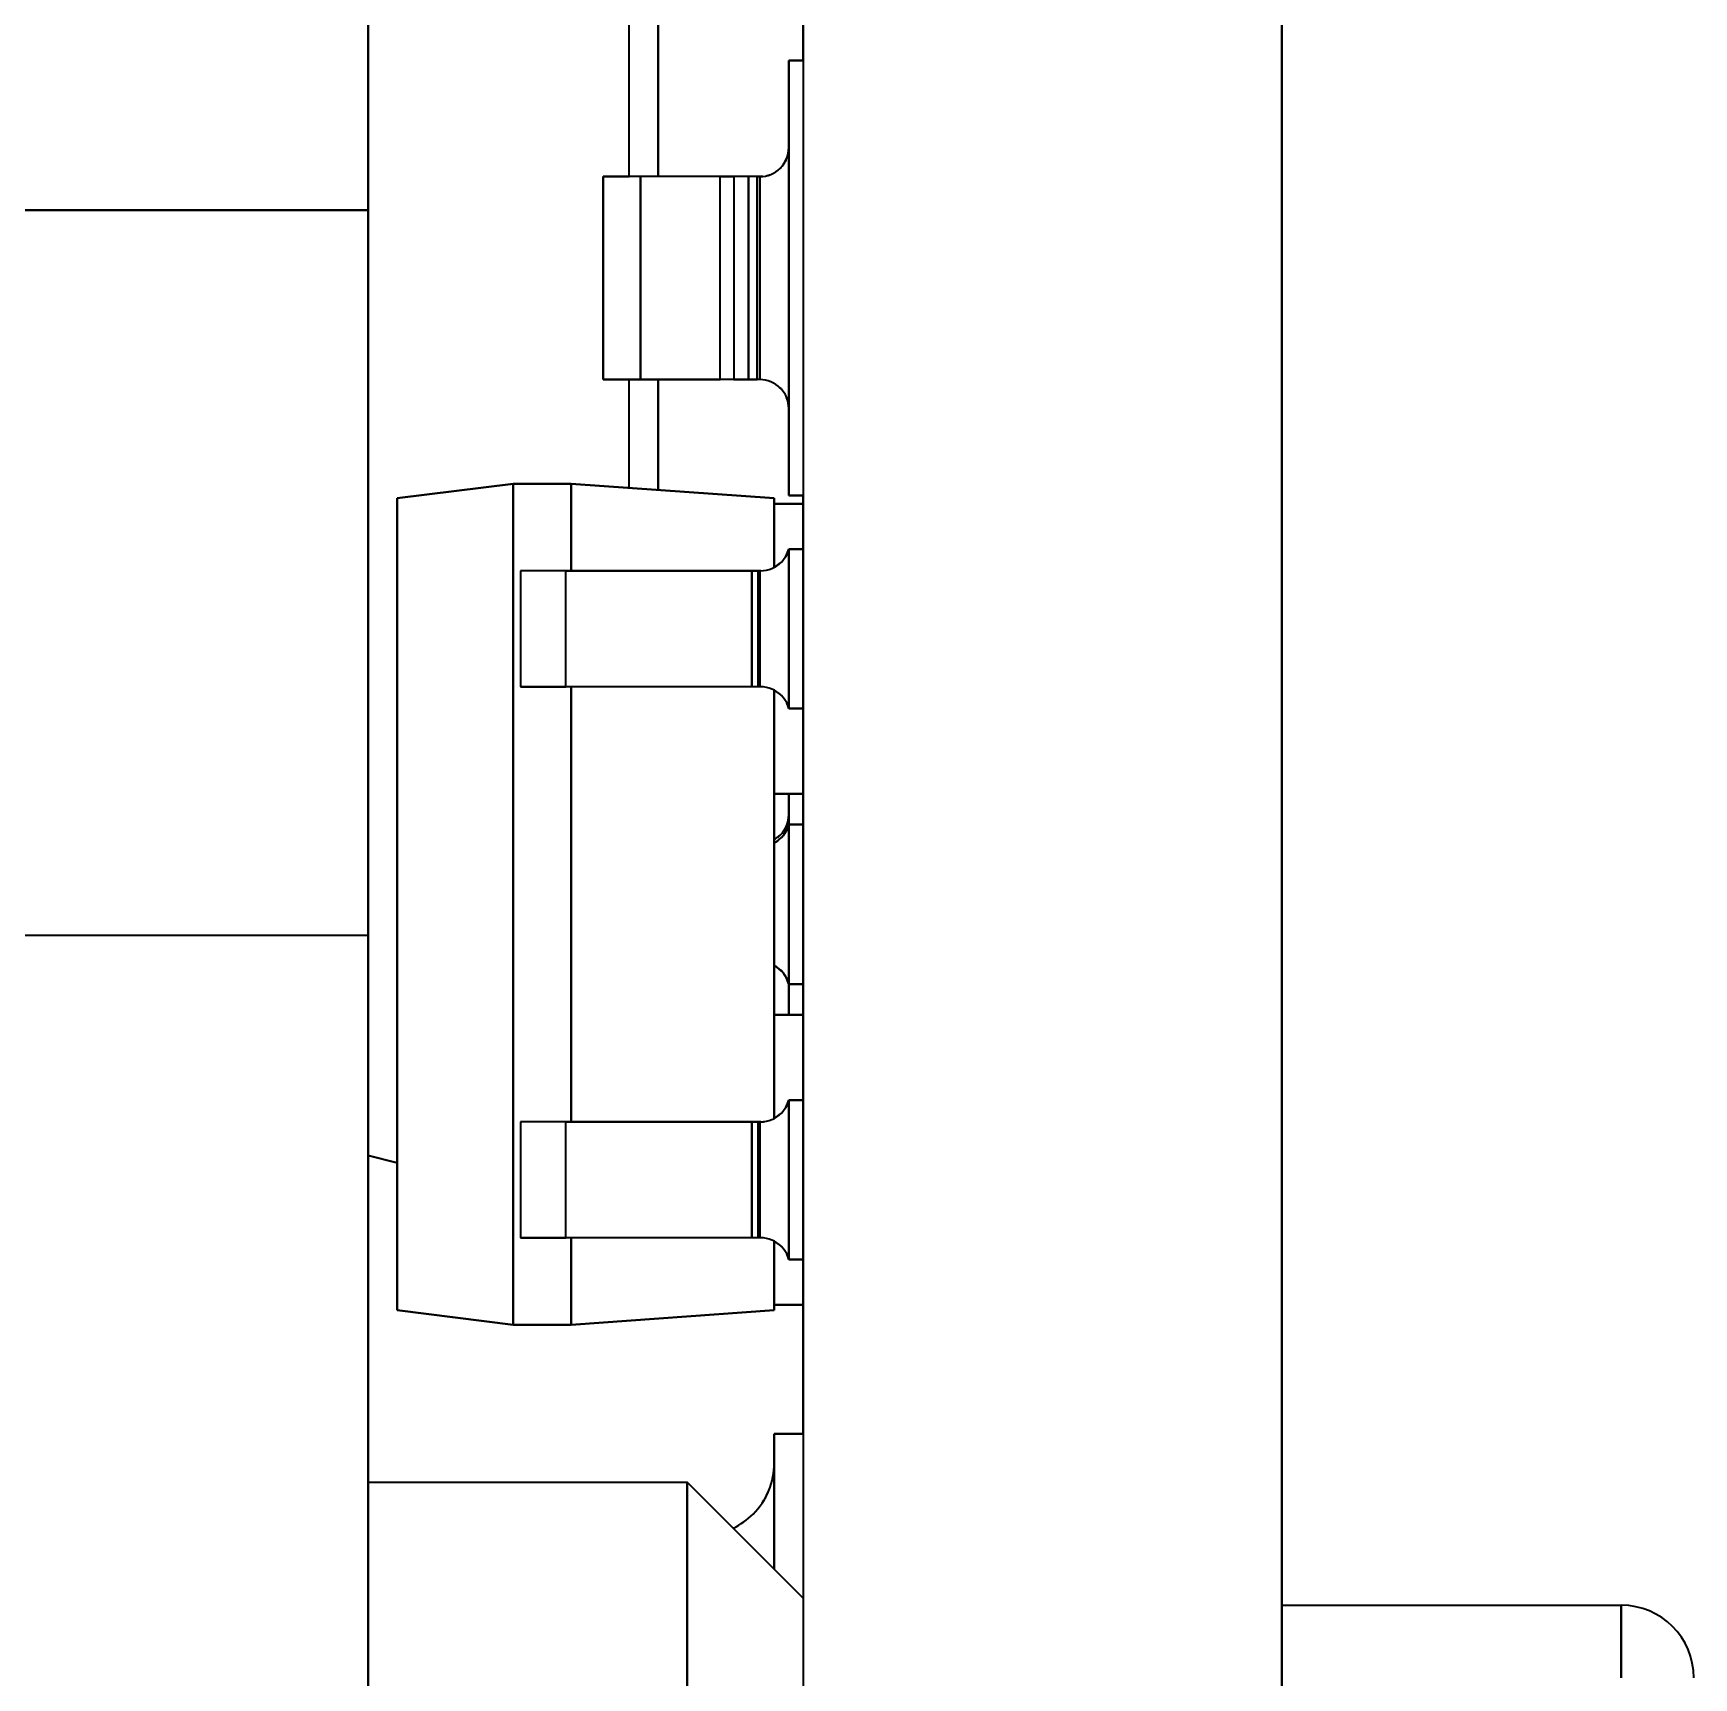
# Model space of a CAD drawing. Extents: x 146 to 1134, y 78 to 926.
# Drawn here: x 257.86 to 263.59, y 330.91 to 336.58 of the extents above; entities that cross this region are included whole.
import ezdxf

# ---------------------------------------------------------------- set-up
doc = ezdxf.new("R2010")
doc.units = 0

msp = doc.modelspace()

# ---------------------------------------------------------------- linework, layer by layer
at = {"color": 7, "lineweight": 35}
for p, q in [((260.5164, 356.1832), (260.5164, 323.4172)), ((260.5164, 356.1832), (260.5164, 323.4172)), ((262.1664, 323.4172), (262.1664, 356.1832)), ((262.1664, 356.1832), (262.1664, 323.4172))]:
    msp.add_line(p, q, dxfattribs=at)
at = {"color": 7, "lineweight": 35, "ltscale": 0.095}
for p, q in [((259.0164, 335.9702), (259.0164, 339.7702)), ((259.0164, 339.7702), (259.0164, 335.9702)), ((259.0164, 333.4702), (259.0164, 329.6702)), ((259.0164, 329.6702), (259.0164, 333.4702))]:
    msp.add_line(p, q, dxfattribs=at)
at = {"color": 7, "lineweight": 35, "ltscale": 0.02}
for p, q in [((260.5164, 336.4862), (260.5164, 337.2862)), ((260.5164, 337.2862), (260.5164, 336.4862))]:
    msp.add_line(p, q, dxfattribs=at)
at = {"color": 7, "lineweight": 35, "ltscale": 0.026775}
for p, q in [((259.9164, 336.0862), (259.9164, 337.1572)), ((259.9164, 336.0862), (259.9164, 337.1572)), ((260.0164, 337.1572), (260.0164, 336.0862)), ((260.0164, 336.0862), (260.0164, 337.1572))]:
    msp.add_line(p, q, dxfattribs=at)
at = {"color": 7, "lineweight": 35, "ltscale": 0.0375}
for p, q in [((260.4664, 334.9862), (260.4664, 336.4862)), ((260.4664, 336.4862), (260.4664, 334.9862)), ((260.5164, 336.4862), (260.5164, 334.9862)), ((260.5164, 336.4862), (260.5164, 334.9862)), ((259.7164, 332.8272), (259.7164, 334.3272)), ((259.7164, 334.3272), (259.7164, 332.8272))]:
    msp.add_line(p, q, dxfattribs=at)
at = {"color": 7, "lineweight": 35, "ltscale": 0.00125}
for p, q in [((260.4664, 336.4862), (260.5164, 336.4862)), ((260.5164, 336.4862), (260.4664, 336.4862)), ((260.5164, 336.4862), (260.4664, 336.4862)), ((260.4664, 334.9862), (260.5164, 334.9862)), ((260.5164, 334.9862), (260.4664, 334.9862)), ((260.5164, 334.8022), (260.4664, 334.8022)), ((260.4664, 334.8022), (260.5164, 334.8022)), ((260.5164, 334.8022), (260.4664, 334.8022)), ((260.4664, 334.8022), (260.5164, 334.8022)), ((260.5164, 334.8022), (260.4664, 334.8022)), ((260.4664, 334.2522), (260.5164, 334.2522)), ((260.5164, 334.2522), (260.4664, 334.2522)), ((260.5164, 333.8522), (260.4664, 333.8522)), ((260.4664, 333.8522), (260.5164, 333.8522)), ((260.5164, 333.8522), (260.4664, 333.8522)), ((260.4664, 333.3022), (260.5164, 333.3022)), ((260.5164, 333.3022), (260.4664, 333.3022)), ((260.5164, 332.9022), (260.4664, 332.9022)), ((260.4664, 332.9022), (260.5164, 332.9022)), ((260.5164, 332.9022), (260.4664, 332.9022)), ((260.4664, 332.9022), (260.5164, 332.9022)), ((260.5164, 332.9022), (260.4664, 332.9022)), ((260.4664, 332.3522), (260.5164, 332.3522)), ((260.5164, 332.3522), (260.4664, 332.3522))]:
    msp.add_line(p, q, dxfattribs=at)
at = {"color": 7, "lineweight": 35, "ltscale": 0.007509}
msp.add_line((260.4664, 336.4862), (260.4664, 336.1858), dxfattribs=at)
at = {"color": 7, "lineweight": 35, "ltscale": 0.0225}
msp.add_line((260.4664, 336.1862), (260.4664, 335.2862), dxfattribs=at)
at = {"color": 7, "lineweight": 35, "ltscale": 0.000836945}
for p, q in [((259.8599, 336.0862), (259.8264, 336.0862)), ((259.8599, 335.3862), (259.8264, 335.3862))]:
    msp.add_line(p, q, dxfattribs=at)
at = {"color": 7, "lineweight": 35, "ltscale": 0.0175}
for p, q in [((259.8264, 335.3862), (259.8264, 336.0862)), ((259.8264, 336.0862), (259.8264, 335.3862)), ((259.8264, 335.3862), (259.8264, 336.0862)), ((259.9553, 336.0862), (259.9553, 335.3862)), ((259.9553, 335.3862), (259.9553, 336.0862)), ((260.2303, 335.3862), (260.2303, 336.0862)), ((260.2303, 335.3862), (260.2303, 336.0862)), ((260.2765, 336.0862), (260.2765, 335.3862)), ((260.2765, 336.0862), (260.2765, 335.3862)), ((260.327, 336.0862), (260.327, 335.3862)), ((260.327, 335.3862), (260.327, 336.0862)), ((260.3577, 335.3862), (260.3577, 336.0862)), ((260.3577, 335.3862), (260.3577, 336.0862)), ((260.3665, 335.3862), (260.3665, 336.0862)), ((260.3665, 336.0862), (260.3665, 335.3862))]:
    msp.add_line(p, q, dxfattribs=at)
at = {"color": 7, "lineweight": 35, "ltscale": 0.00225}
for p, q in [((259.8264, 336.0862), (259.9164, 336.0862)), ((260.1064, 336.0862), (260.0164, 336.0862))]:
    msp.add_line(p, q, dxfattribs=at)
at = {"color": 7, "lineweight": 35, "ltscale": 0.003222}
for p, q in [((259.9553, 336.0862), (259.8264, 336.0862)), ((259.8264, 335.3862), (259.9553, 335.3862))]:
    msp.add_line(p, q, dxfattribs=at)
at = {"color": 7, "lineweight": 35, "ltscale": 0.002385}
for p, q in [((259.9553, 336.0862), (259.8599, 336.0862)), ((259.9553, 335.3862), (259.8599, 335.3862))]:
    msp.add_line(p, q, dxfattribs=at)
at = {"color": 7, "lineweight": 35, "ltscale": 0.0025}
for p, q in [((260.0164, 336.0862), (259.9164, 336.0862)), ((260.5164, 334.9582), (260.4164, 334.9582)), ((260.5164, 334.9582), (260.4164, 334.9582)), ((260.4164, 334.9582), (260.5164, 334.9582)), ((260.4164, 333.9582), (260.5164, 333.9582)), ((260.5164, 333.9582), (260.4164, 333.9582)), ((260.5164, 333.1962), (260.4164, 333.1962)), ((260.5164, 333.1962), (260.4164, 333.1962)), ((260.4164, 333.1962), (260.5164, 333.1962)), ((260.4164, 332.1962), (260.5164, 332.1962)), ((260.5164, 332.1962), (260.4164, 332.1962)), ((260.5164, 331.7513), (260.4164, 331.7513)), ((260.4164, 331.7513), (260.5164, 331.7513)), ((260.5164, 331.7513), (260.4164, 331.7513)), ((260.4164, 331.7513), (260.5164, 331.7513)), ((260.5164, 331.7513), (260.4164, 331.7513))]:
    msp.add_line(p, q, dxfattribs=at)
at = {"color": 7, "lineweight": 35, "ltscale": 0.006873}
for p, q in [((260.2303, 336.0862), (259.9553, 336.0862)), ((260.2303, 336.0862), (259.9553, 336.0862)), ((260.2303, 335.3862), (259.9553, 335.3862)), ((259.9553, 335.3862), (260.2303, 335.3862))]:
    msp.add_line(p, q, dxfattribs=at)
at = {"color": 7, "lineweight": 35, "ltscale": 0.001171}
msp.add_line((260.1533, 336.0862), (260.1064, 336.0862), dxfattribs=at)
at = {"color": 7, "lineweight": 35, "ltscale": 0.005329}
msp.add_line((260.3665, 336.0862), (260.1533, 336.0862), dxfattribs=at)
at = {"color": 7, "lineweight": 35, "ltscale": 0.001156}
for p, q in [((260.2765, 336.0862), (260.2303, 336.0862)), ((260.2303, 336.0862), (260.2765, 336.0862)), ((260.2765, 335.3862), (260.2303, 335.3862)), ((260.2765, 335.3862), (260.2303, 335.3862))]:
    msp.add_line(p, q, dxfattribs=at)
at = {"color": 7, "lineweight": 35, "ltscale": 0.001262}
for p, q in [((260.327, 336.0862), (260.2765, 336.0862)), ((260.327, 336.0862), (260.2765, 336.0862)), ((260.327, 335.3862), (260.2765, 335.3862)), ((260.2765, 335.3862), (260.327, 335.3862))]:
    msp.add_line(p, q, dxfattribs=at)
at = {"color": 7, "lineweight": 35, "ltscale": 0.000769043}
for p, q in [((260.3577, 336.0862), (260.327, 336.0862)), ((260.3577, 336.0862), (260.327, 336.0862)), ((260.327, 335.3862), (260.3577, 335.3862)), ((260.3577, 335.3862), (260.327, 335.3862))]:
    msp.add_line(p, q, dxfattribs=at)
at = {"color": 7, "lineweight": 35, "ltscale": 0.000218201}
for p, q in [((260.3577, 336.0862), (260.3665, 336.0862)), ((260.3665, 336.0862), (260.3577, 336.0862)), ((260.3665, 335.3862), (260.3577, 335.3862)), ((260.3665, 335.3862), (260.3577, 335.3862))]:
    msp.add_line(p, q, dxfattribs=at)
at = {"color": 7, "lineweight": 35, "ltscale": 0.000268988}
msp.add_line((260.3772, 336.0868), (260.3665, 336.0862), dxfattribs=at)
at = {"color": 7, "lineweight": 35, "ltscale": 0.05}
for p, q in [((259.0164, 335.9702), (257.0164, 335.9702)), ((257.0164, 335.9702), (259.0164, 335.9702)), ((257.0164, 333.4702), (259.0164, 333.4702)), ((257.0164, 333.4702), (259.0164, 333.4702))]:
    msp.add_line(p, q, dxfattribs=at)
at = {"color": 7, "lineweight": 35, "ltscale": 0.002383}
msp.add_line((259.0164, 335.8748), (259.0164, 335.9702), dxfattribs=at)
at = {"color": 7, "lineweight": 35, "ltscale": 0.0625}
msp.add_line((259.0164, 335.9702), (259.0164, 333.4702), dxfattribs=at)
at = {"color": 7, "lineweight": 35, "ltscale": 0.006772}
for p, q in [((259.0164, 335.6039), (259.0164, 335.8748)), ((259.0164, 333.5655), (259.0164, 333.8364))]:
    msp.add_line(p, q, dxfattribs=at)
at = {"color": 7, "lineweight": 35, "ltscale": 0.010137}
for p, q in [((259.0164, 335.1985), (259.0164, 335.6039)), ((259.0164, 333.8364), (259.0164, 334.2419))]:
    msp.add_line(p, q, dxfattribs=at)
at = {"color": 7, "lineweight": 35, "ltscale": 0.009332}
msp.add_line((259.9164, 335.0129), (259.9164, 335.3862), dxfattribs=at)
msp.add_line((259.9164, 335.0129), (259.9164, 335.3862), dxfattribs=at)
at = {"color": 7, "lineweight": 35, "ltscale": 0.009511}
for p, q in [((260.0164, 335.3862), (260.0164, 335.0057)), ((260.0164, 335.0057), (260.0164, 335.3862))]:
    msp.add_line(p, q, dxfattribs=at)
at = {"color": 7, "lineweight": 35, "ltscale": 0.0075}
for p, q in [((260.4664, 335.2862), (260.4664, 334.9862)), ((259.7164, 334.7272), (259.7164, 335.0272)), ((259.7164, 335.0272), (259.7164, 334.7272)), ((259.7164, 332.1272), (259.7164, 332.4272)), ((259.7164, 332.4272), (259.7164, 332.1272))]:
    msp.add_line(p, q, dxfattribs=at)
at = {"color": 7, "lineweight": 35, "ltscale": 0.011958}
msp.add_line((259.0164, 334.7202), (259.0164, 335.1985), dxfattribs=at)
at = {"color": 7, "lineweight": 35, "ltscale": 0.010078}
for p, q in [((259.5164, 335.0272), (259.1165, 334.9772)), ((259.1165, 334.9772), (259.5164, 335.0272)), ((259.5164, 335.0272), (259.1165, 334.9772)), ((259.5164, 332.1272), (259.1165, 332.1772)), ((259.1165, 332.1772), (259.5164, 332.1272))]:
    msp.add_line(p, q, dxfattribs=at)
at = {"color": 7, "lineweight": 35, "ltscale": 0.005}
for p, q in [((259.7164, 335.0272), (259.5164, 335.0272)), ((259.5164, 335.0272), (259.7164, 335.0272)), ((259.5164, 335.0272), (259.7164, 335.0272)), ((259.7164, 332.1272), (259.5164, 332.1272)), ((259.5164, 332.1272), (259.7164, 332.1272))]:
    msp.add_line(p, q, dxfattribs=at)
at = {"color": 7, "lineweight": 35, "ltscale": 0.0725}
for p, q in [((259.5164, 332.1272), (259.5164, 335.0272)), ((259.5164, 335.0272), (259.5164, 332.1272))]:
    msp.add_line(p, q, dxfattribs=at)
at = {"color": 7, "lineweight": 35, "ltscale": 0.017545}
for p, q in [((260.4164, 334.9772), (259.7164, 335.0272)), ((259.7164, 335.0272), (260.4164, 334.9772)), ((260.4164, 334.9772), (259.7164, 335.0272)), ((260.4164, 332.1772), (259.7164, 332.1272)), ((259.7164, 332.1272), (260.4164, 332.1772))]:
    msp.add_line(p, q, dxfattribs=at)
at = {"color": 7, "lineweight": 35, "ltscale": 0.07}
for p, q in [((259.1165, 334.9772), (259.1165, 332.1772)), ((259.1165, 332.1772), (259.1165, 334.9772)), ((259.1165, 334.9772), (259.1165, 332.1772))]:
    msp.add_line(p, q, dxfattribs=at)
at = {"color": 7, "lineweight": 35, "ltscale": 0.005959}
for p, q in [((260.4164, 334.7388), (260.4164, 334.9772)), ((260.4164, 334.9772), (260.4164, 334.7388)), ((260.4164, 332.1772), (260.4164, 332.4155))]:
    msp.add_line(p, q, dxfattribs=at)
at = {"color": 7, "lineweight": 35, "ltscale": 0.000700378}
for p, q in [((260.5164, 334.9582), (260.5164, 334.9862)), ((260.5164, 334.9862), (260.5164, 334.9582))]:
    msp.add_line(p, q, dxfattribs=at)
at = {"color": 7, "lineweight": 35, "ltscale": 0.003899}
for p, q in [((260.5164, 334.9582), (260.5164, 334.8022)), ((260.5164, 334.8022), (260.5164, 334.9582))]:
    msp.add_line(p, q, dxfattribs=at)
at = {"color": 7, "lineweight": 35, "ltscale": 0.000699913}
for p, q in [((260.4557, 334.7763), (260.4664, 334.8022)), ((260.4557, 333.8263), (260.4664, 333.8522))]:
    msp.add_line(p, q, dxfattribs=at)
at = {"color": 7, "lineweight": 35, "ltscale": 0.000698211}
msp.add_line((260.4664, 334.8022), (260.4558, 334.7764), dxfattribs=at)
at = {"color": 7, "lineweight": 35, "ltscale": 0.000520951}
msp.add_line((260.4664, 334.8022), (260.4592, 334.7827), dxfattribs=at)
at = {"color": 7, "lineweight": 35, "ltscale": 0.000182985}
for p, q in [((260.4644, 334.7952), (260.4664, 334.8022)), ((260.4644, 332.8951), (260.4664, 332.9022))]:
    msp.add_line(p, q, dxfattribs=at)
at = {"color": 7, "lineweight": 35, "ltscale": 0.01375}
for p, q in [((260.4664, 334.2522), (260.4664, 334.8022)), ((260.4664, 334.2522), (260.4664, 334.8022)), ((260.4664, 334.8022), (260.4664, 334.2522)), ((260.5164, 334.8022), (260.5164, 334.2522)), ((260.5164, 334.2522), (260.5164, 334.8022)), ((260.4664, 333.3022), (260.4664, 333.8522)), ((260.4664, 333.8522), (260.4664, 333.3022)), ((260.5164, 333.8522), (260.5164, 333.3022)), ((260.5164, 333.3022), (260.5164, 333.8522)), ((260.4664, 332.3522), (260.4664, 332.9022)), ((260.4664, 332.3522), (260.4664, 332.9022)), ((260.4664, 332.9022), (260.4664, 332.3522)), ((260.5164, 332.9022), (260.5164, 332.3522)), ((260.5164, 332.3522), (260.5164, 332.9022))]:
    msp.add_line(p, q, dxfattribs=at)
at = {"color": 7, "lineweight": 35, "ltscale": 0.000658791}
for p, q in [((260.4164, 334.7388), (260.4379, 334.7541)), ((260.4164, 332.8388), (260.4379, 332.8541))]:
    msp.add_line(p, q, dxfattribs=at)
at = {"color": 7, "lineweight": 35, "ltscale": 0.000338628}
msp.add_line((260.4592, 334.7827), (260.4644, 334.7952), dxfattribs=at)
at = {"color": 7, "lineweight": 35, "ltscale": 0.011957}
msp.add_line((259.0164, 334.2419), (259.0164, 334.7202), dxfattribs=at)
at = {"color": 7, "lineweight": 35, "ltscale": 0.00375}
for p, q in [((259.6914, 334.7272), (259.5414, 334.7272)), ((259.6914, 332.8272), (259.5414, 332.8272))]:
    msp.add_line(p, q, dxfattribs=at)
at = {"color": 7, "lineweight": 35, "ltscale": 0.01}
for p, q in [((259.5414, 334.7272), (259.5414, 334.3272)), ((259.5414, 334.7272), (259.5414, 334.3272)), ((259.5414, 334.7272), (259.5414, 334.3272)), ((259.6982, 334.3272), (259.6982, 334.7272)), ((259.6982, 334.3272), (259.6982, 334.7272)), ((260.3388, 334.3272), (260.3388, 334.7272)), ((260.3388, 334.7272), (260.3388, 334.3272)), ((260.3612, 334.3272), (260.3612, 334.7272)), ((260.3612, 334.7272), (260.3612, 334.3272)), ((260.3665, 334.7272), (260.3665, 334.3272)), ((260.3665, 334.7272), (260.3665, 334.3272)), ((259.5414, 332.8272), (259.5414, 332.4272)), ((259.5414, 332.8272), (259.5414, 332.4272)), ((259.5414, 332.8272), (259.5414, 332.4272)), ((259.6982, 332.4272), (259.6982, 332.8272)), ((259.6982, 332.4272), (259.6982, 332.8272)), ((260.3388, 332.4272), (260.3388, 332.8272)), ((260.3388, 332.8272), (260.3388, 332.4272)), ((260.3612, 332.4272), (260.3612, 332.8272)), ((260.3612, 332.8272), (260.3612, 332.4272)), ((260.3665, 332.8272), (260.3665, 332.4272)), ((260.3665, 332.8272), (260.3665, 332.4272))]:
    msp.add_line(p, q, dxfattribs=at)
at = {"color": 7, "lineweight": 35, "ltscale": 0.003918}
for p, q in [((259.6982, 334.7272), (259.5414, 334.7272)), ((259.5414, 334.3272), (259.6982, 334.3272)), ((259.6982, 332.8272), (259.5414, 332.8272)), ((259.5414, 332.4272), (259.6982, 332.4272))]:
    msp.add_line(p, q, dxfattribs=at)
at = {"color": 7, "lineweight": 35, "ltscale": 0.001131}
for p, q in [((259.5867, 334.7272), (259.5414, 334.7272)), ((259.5867, 334.3272), (259.5414, 334.3272)), ((259.5867, 332.8272), (259.5414, 332.8272)), ((259.5867, 332.4272), (259.5414, 332.4272))]:
    msp.add_line(p, q, dxfattribs=at)
at = {"color": 7, "lineweight": 35, "ltscale": 0.002787}
for p, q in [((259.6982, 334.7272), (259.5867, 334.7272)), ((259.6982, 334.3272), (259.5867, 334.3272)), ((259.6982, 332.8272), (259.5867, 332.8272)), ((259.6982, 332.4272), (259.5867, 332.4272))]:
    msp.add_line(p, q, dxfattribs=at)
at = {"color": 7, "lineweight": 35, "ltscale": 0.000559998}
for p, q in [((259.7138, 334.7272), (259.6914, 334.7272)), ((259.7138, 332.8272), (259.6914, 332.8272))]:
    msp.add_line(p, q, dxfattribs=at)
at = {"color": 7, "lineweight": 35, "ltscale": 0.016016}
for p, q in [((259.6982, 334.7272), (260.3388, 334.7272)), ((260.3388, 334.7272), (259.6982, 334.7272)), ((259.7138, 334.7272), (260.3545, 334.7272)), ((260.3388, 334.3272), (259.6982, 334.3272)), ((260.3388, 334.3272), (259.6982, 334.3272)), ((259.6982, 332.8272), (260.3388, 332.8272)), ((260.3388, 332.8272), (259.6982, 332.8272)), ((259.7138, 332.8272), (260.3545, 332.8272)), ((260.3388, 332.4272), (259.6982, 332.4272)), ((260.3388, 332.4272), (259.6982, 332.4272))]:
    msp.add_line(p, q, dxfattribs=at)
at = {"color": 7, "lineweight": 35, "ltscale": 0.000559235}
for p, q in [((260.3388, 334.7272), (260.3612, 334.7272)), ((260.3612, 334.7272), (260.3388, 334.7272)), ((260.3612, 334.3272), (260.3388, 334.3272)), ((260.3612, 334.3272), (260.3388, 334.3272)), ((260.3388, 332.8272), (260.3612, 332.8272)), ((260.3612, 332.8272), (260.3388, 332.8272)), ((260.3612, 332.4272), (260.3388, 332.4272)), ((260.3612, 332.4272), (260.3388, 332.4272))]:
    msp.add_line(p, q, dxfattribs=at)
at = {"color": 7, "lineweight": 35, "ltscale": 6.94275e-05}
for p, q in [((260.3545, 334.7272), (260.3572, 334.7272)), ((260.3545, 332.8272), (260.3572, 332.8272))]:
    msp.add_line(p, q, dxfattribs=at)
at = {"color": 7, "lineweight": 35, "ltscale": 0.000300598}
for p, q in [((260.3693, 334.7272), (260.3572, 334.7272)), ((260.3693, 332.8272), (260.3572, 332.8272))]:
    msp.add_line(p, q, dxfattribs=at)
at = {"color": 7, "lineweight": 35, "ltscale": 0.000131989}
for p, q in [((260.3612, 334.7272), (260.3665, 334.7272)), ((260.3665, 334.7272), (260.3612, 334.7272)), ((260.3665, 334.3272), (260.3612, 334.3272)), ((260.3665, 334.3272), (260.3612, 334.3272)), ((260.3612, 332.8272), (260.3665, 332.8272)), ((260.3665, 332.8272), (260.3612, 332.8272)), ((260.3665, 332.4272), (260.3612, 332.4272)), ((260.3665, 332.4272), (260.3612, 332.4272))]:
    msp.add_line(p, q, dxfattribs=at)
at = {"color": 7, "lineweight": 35, "ltscale": 7.93457e-05}
for p, q in [((260.3696, 334.7272), (260.3665, 334.7272)), ((260.3665, 334.7272), (260.3696, 334.7272)), ((260.3696, 334.3272), (260.3665, 334.3272)), ((260.3696, 334.3272), (260.3665, 334.3272)), ((260.3696, 332.8272), (260.3665, 332.8272)), ((260.3665, 332.8272), (260.3696, 332.8272)), ((260.3696, 332.4272), (260.3665, 332.4272)), ((260.3696, 332.4272), (260.3665, 332.4272))]:
    msp.add_line(p, q, dxfattribs=at)
at = {"color": 7, "lineweight": 35, "ltscale": 0.036917}
for p, q in [((260.4164, 332.8388), (260.4164, 334.3155)), ((260.4164, 334.3155), (260.4164, 332.8388))]:
    msp.add_line(p, q, dxfattribs=at)
at = {"color": 7, "lineweight": 35, "ltscale": 0.000647532}
for p, q in [((260.4376, 334.3005), (260.4164, 334.3155)), ((260.4376, 332.4005), (260.4164, 332.4155))]:
    msp.add_line(p, q, dxfattribs=at)
at = {"color": 7, "lineweight": 35, "ltscale": 0.000584297}
for p, q in [((260.458, 334.274), (260.4664, 334.2522)), ((260.458, 332.374), (260.4664, 332.3522))]:
    msp.add_line(p, q, dxfattribs=at)
at = {"color": 7, "lineweight": 35, "ltscale": 0.000519255}
for p, q in [((260.4592, 334.2716), (260.4664, 334.2522)), ((260.4592, 332.3716), (260.4664, 332.3522))]:
    msp.add_line(p, q, dxfattribs=at)
at = {"color": 7, "lineweight": 35, "ltscale": 0.000337924}
for p, q in [((260.4644, 334.2592), (260.4592, 334.2716)), ((260.4592, 332.8827), (260.4644, 332.8951)), ((260.4644, 332.3592), (260.4592, 332.3716))]:
    msp.add_line(p, q, dxfattribs=at)
at = {"color": 7, "lineweight": 35, "ltscale": 0.000182253}
for p, q in [((260.4664, 334.2522), (260.4644, 334.2592)), ((260.4664, 332.3522), (260.4644, 332.3592))]:
    msp.add_line(p, q, dxfattribs=at)
at = {"color": 7, "lineweight": 35, "ltscale": 0.00735}
for p, q in [((260.5164, 334.2522), (260.5164, 333.9582)), ((260.5164, 333.9582), (260.5164, 334.2522)), ((260.5164, 333.1962), (260.5164, 332.9022)), ((260.5164, 332.9022), (260.5164, 333.1962))]:
    msp.add_line(p, q, dxfattribs=at)
at = {"color": 7, "lineweight": 35, "ltscale": 0.001809}
msp.add_line((260.4664, 333.9582), (260.4664, 333.8858), dxfattribs=at)
at = {"color": 7, "lineweight": 35, "ltscale": 0.00265}
for p, q in [((260.4664, 333.8522), (260.4664, 333.9582)), ((260.4664, 333.8522), (260.4664, 333.9582)), ((260.5164, 333.9582), (260.5164, 333.8522)), ((260.5164, 333.8522), (260.5164, 333.9582)), ((260.4664, 333.1962), (260.4664, 333.3022)), ((260.4664, 333.1962), (260.4664, 333.3022)), ((260.4664, 333.3022), (260.4664, 333.1962)), ((260.5164, 333.3022), (260.5164, 333.1962)), ((260.5164, 333.1962), (260.5164, 333.3022))]:
    msp.add_line(p, q, dxfattribs=at)
at = {"color": 7, "lineweight": 35, "ltscale": 0.000850677}
msp.add_line((260.4664, 333.8862), (260.4664, 333.8521), dxfattribs=at)
at = {"color": 7, "lineweight": 35, "ltscale": 0.000652642}
msp.add_line((260.4164, 333.7996), (260.4372, 333.8155), dxfattribs=at)
at = {"color": 7, "lineweight": 35, "ltscale": 0.002384}
msp.add_line((259.0164, 333.4702), (259.0164, 333.5655), dxfattribs=at)
at = {"color": 7, "lineweight": 35, "ltscale": 0.000701201}
msp.add_line((260.4664, 333.3022), (260.4557, 333.3281), dxfattribs=at)
at = {"color": 7, "lineweight": 35, "ltscale": 0.000699208}
msp.add_line((260.4557, 332.8763), (260.4664, 332.9022), dxfattribs=at)
at = {"color": 7, "lineweight": 35, "ltscale": 0.000697506}
msp.add_line((260.4664, 332.9022), (260.4558, 332.8764), dxfattribs=at)
at = {"color": 7, "lineweight": 35, "ltscale": 0.000520236}
msp.add_line((260.4664, 332.9022), (260.4592, 332.8827), dxfattribs=at)
at = {"color": 7, "lineweight": 35, "ltscale": 0.002577}
msp.add_line((259.1165, 332.6862), (259.0164, 332.7112), dxfattribs=at)
at = {"color": 7, "lineweight": 35, "ltscale": 0.002576}
msp.add_line((259.0165, 332.7112), (259.1165, 332.6862), dxfattribs=at)
at = {"color": 7, "lineweight": 35, "ltscale": 0.005958}
msp.add_line((260.4164, 332.4155), (260.4164, 332.1772), dxfattribs=at)
at = {"color": 7, "lineweight": 35, "ltscale": 0.0039}
for p, q in [((260.5164, 332.3522), (260.5164, 332.1962)), ((260.5164, 332.1962), (260.5164, 332.3522))]:
    msp.add_line(p, q, dxfattribs=at)
at = {"color": 7, "lineweight": 35, "ltscale": 0.011122}
msp.add_line((260.5164, 331.7513), (260.5164, 332.1962), dxfattribs=at)
at = {"color": 7, "lineweight": 35, "ltscale": 0.002539}
msp.add_line((260.4164, 331.7513), (260.4164, 331.6497), dxfattribs=at)
at = {"color": 7, "lineweight": 35, "ltscale": 0.002531}
msp.add_line((260.4164, 331.65), (260.4164, 331.7513), dxfattribs=at)
at = {"color": 7, "lineweight": 35, "ltscale": 0.011653}
msp.add_line((260.4164, 331.2852), (260.4164, 331.7513), dxfattribs=at)
msp.add_line((260.4164, 331.2852), (260.4164, 331.7513), dxfattribs=at)
at = {"color": 7, "lineweight": 35, "ltscale": 0.002512}
msp.add_line((260.4164, 331.7513), (260.4164, 331.6508), dxfattribs=at)
at = {"color": 7, "lineweight": 35, "ltscale": 0.014153}
msp.add_line((260.5164, 331.7513), (260.5164, 331.1852), dxfattribs=at)
msp.add_line((260.5164, 331.7513), (260.5164, 331.1852), dxfattribs=at)
at = {"color": 7, "lineweight": 35, "ltscale": 0.009153}
msp.add_line((260.4164, 331.6513), (260.4164, 331.2852), dxfattribs=at)
at = {"color": 7, "lineweight": 35, "ltscale": 0.0275}
msp.add_line((259.0164, 331.5852), (260.1165, 331.5852), dxfattribs=at)
msp.add_line((259.0164, 331.5852), (260.1165, 331.5852), dxfattribs=at)
msp.add_line((259.0164, 331.5852), (260.1165, 331.5852), dxfattribs=at)
msp.add_line((259.0164, 331.5852), (260.1165, 331.5852), dxfattribs=at)
msp.add_line((259.0164, 331.5852), (260.1165, 331.5852), dxfattribs=at)
msp.add_line((259.0164, 331.5852), (260.1165, 331.5852), dxfattribs=at)
msp.add_line((259.0164, 331.5852), (260.1165, 331.5852), dxfattribs=at)
msp.add_line((259.0164, 331.5852), (260.1165, 331.5852), dxfattribs=at)
msp.add_line((259.0164, 331.5852), (260.1165, 331.5852), dxfattribs=at)
msp.add_line((259.0164, 331.5852), (260.1165, 331.5852), dxfattribs=at)
msp.add_line((259.0164, 331.5852), (260.1165, 331.5852), dxfattribs=at)
msp.add_line((259.0164, 331.5852), (260.1165, 331.5852), dxfattribs=at)
msp.add_line((259.0164, 331.5852), (260.1165, 331.5852), dxfattribs=at)
msp.add_line((259.0164, 331.5852), (260.1165, 331.5852), dxfattribs=at)
msp.add_line((259.0164, 331.5852), (260.1165, 331.5852), dxfattribs=at)
msp.add_line((259.0164, 331.5852), (260.1165, 331.5852), dxfattribs=at)
msp.add_line((259.0164, 331.5852), (260.1165, 331.5852), dxfattribs=at)
msp.add_line((259.0164, 331.5852), (260.1165, 331.5852), dxfattribs=at)
msp.add_line((259.0164, 331.5852), (260.1165, 331.5852), dxfattribs=at)
msp.add_line((259.0164, 331.5852), (260.1165, 331.5852), dxfattribs=at)
msp.add_line((259.0164, 331.5852), (260.1165, 331.5852), dxfattribs=at)
msp.add_line((259.0164, 331.5852), (260.1165, 331.5852), dxfattribs=at)
msp.add_line((259.0164, 331.5852), (260.1165, 331.5852), dxfattribs=at)
msp.add_line((259.0164, 331.5852), (260.1165, 331.5852), dxfattribs=at)
msp.add_line((259.0164, 331.5852), (260.1165, 331.5852), dxfattribs=at)
msp.add_line((259.0164, 331.5852), (260.1165, 331.5852), dxfattribs=at)
at = {"color": 7, "lineweight": 35, "ltscale": 0.027499}
msp.add_line((259.0165, 331.5852), (260.1165, 331.5852), dxfattribs=at)
msp.add_line((259.0165, 331.5852), (260.1165, 331.5852), dxfattribs=at)
at = {"color": 7, "lineweight": 35, "ltscale": 0.03375}
for p, q in [((260.1165, 331.5852), (260.1165, 330.2352)), ((260.1165, 330.2352), (260.1165, 331.5852))]:
    msp.add_line(p, q, dxfattribs=at)
at = {"color": 7, "lineweight": 35, "ltscale": 0.014142}
for p, q in [((260.5164, 331.1852), (260.1165, 331.5852)), ((260.1165, 331.5852), (260.5164, 331.1852))]:
    msp.add_line(p, q, dxfattribs=at)
at = {"color": 7, "lineweight": 35, "ltscale": 0.010001}
msp.add_line((260.5164, 331.3102), (260.5164, 330.9102), dxfattribs=at)
at = {"color": 7, "lineweight": 35, "ltscale": 0.003111}
msp.add_line((260.5164, 331.3102), (260.5164, 331.1857), dxfattribs=at)
msp.add_line((260.5164, 331.3102), (260.5164, 331.1857), dxfattribs=at)
msp.add_line((260.5164, 331.3102), (260.5164, 331.1857), dxfattribs=at)
msp.add_line((260.5164, 331.3102), (260.5164, 331.1857), dxfattribs=at)
msp.add_line((260.5164, 331.3102), (260.5164, 331.1857), dxfattribs=at)
msp.add_line((260.5164, 331.3102), (260.5164, 331.1857), dxfattribs=at)
msp.add_line((260.5164, 331.3102), (260.5164, 331.1857), dxfattribs=at)
msp.add_line((260.5164, 331.3102), (260.5164, 331.1857), dxfattribs=at)
msp.add_line((260.5164, 331.3102), (260.5164, 331.1857), dxfattribs=at)
msp.add_line((260.5164, 331.3102), (260.5164, 331.1857), dxfattribs=at)
msp.add_line((260.5164, 331.3102), (260.5164, 331.1857), dxfattribs=at)
msp.add_line((260.5164, 331.3102), (260.5164, 331.1857), dxfattribs=at)
msp.add_line((260.5164, 331.3102), (260.5164, 331.1857), dxfattribs=at)
at = {"color": 7, "lineweight": 35, "ltscale": 0.02925}
msp.add_line((262.1664, 331.1602), (263.3364, 331.1602), dxfattribs=at)
msp.add_line((262.1664, 331.1602), (263.3364, 331.1602), dxfattribs=at)
msp.add_line((262.1664, 331.1602), (263.3364, 331.1602), dxfattribs=at)
msp.add_line((262.1664, 331.1602), (263.3364, 331.1602), dxfattribs=at)
msp.add_line((262.1664, 331.1602), (263.3364, 331.1602), dxfattribs=at)
msp.add_line((262.1664, 331.1602), (263.3364, 331.1602), dxfattribs=at)
msp.add_line((262.1664, 331.1602), (263.3364, 331.1602), dxfattribs=at)
msp.add_line((262.1664, 331.1602), (263.3364, 331.1602), dxfattribs=at)
msp.add_line((262.1664, 331.1602), (263.3364, 331.1602), dxfattribs=at)
msp.add_line((262.1664, 331.1602), (263.3364, 331.1602), dxfattribs=at)
msp.add_line((262.1664, 331.1602), (263.3364, 331.1602), dxfattribs=at)
msp.add_line((262.1664, 331.1602), (263.3364, 331.1602), dxfattribs=at)
msp.add_line((262.1664, 331.1602), (263.3364, 331.1602), dxfattribs=at)
msp.add_line((262.1664, 331.1602), (263.3364, 331.1602), dxfattribs=at)
msp.add_line((262.1664, 331.1602), (263.3364, 331.1602), dxfattribs=at)
msp.add_line((262.1664, 331.1602), (263.3364, 331.1602), dxfattribs=at)
msp.add_line((262.1664, 331.1602), (263.3364, 331.1602), dxfattribs=at)
msp.add_line((262.1664, 331.1602), (263.3364, 331.1602), dxfattribs=at)
msp.add_line((262.1664, 331.1602), (263.3364, 331.1602), dxfattribs=at)
msp.add_line((262.1664, 331.1602), (263.3364, 331.1602), dxfattribs=at)
msp.add_line((262.1664, 331.1602), (263.3364, 331.1602), dxfattribs=at)
msp.add_line((262.1664, 331.1602), (263.3364, 331.1602), dxfattribs=at)
at = {"color": 7, "lineweight": 35, "ltscale": 0.029249}
msp.add_line((262.1665, 331.1602), (263.3364, 331.1602), dxfattribs=at)
msp.add_line((262.1665, 331.1602), (263.3364, 331.1602), dxfattribs=at)
msp.add_line((262.1665, 331.1602), (263.3364, 331.1602), dxfattribs=at)
msp.add_line((262.1665, 331.1602), (263.3364, 331.1602), dxfattribs=at)
msp.add_line((262.1665, 331.1602), (263.3364, 331.1602), dxfattribs=at)
msp.add_line((262.1665, 331.1602), (263.3364, 331.1602), dxfattribs=at)
at = {"color": 7, "lineweight": 35, "ltscale": 0.00625}
for p, q in [((263.3364, 330.9102), (263.3364, 331.1602)), ((263.3364, 331.1602), (263.3364, 330.9102))]:
    msp.add_line(p, q, dxfattribs=at)
at = {"color": 7, "lineweight": 35}
for centre, radius, start, end in [((260.3666, 336.186), 0.0997, 308.1409, 0.0794), ((260.3659, 336.1863), 0.1005, 337.5525, 359.9359), ((260.3665, 336.1862), 0.1, 337.5, 0), ((260.3659, 336.1876), 0.1014, 270.3176, 314.6717), ((260.3665, 336.1862), 0.1, 270, 315), ((260.3661, 336.1864), 0.1004, 315.0489, 337.4482), ((260.3665, 336.1862), 0.1, 315, 337.5), ((260.3659, 335.2848), 0.1014, 45.3346, 89.6766), ((260.3665, 335.2862), 0.1, 45, 90), ((260.3615, 335.2816), 0.1067, 32.8244, 51.2457), ((260.3661, 335.2859), 0.1004, 22.5518, 44.9511), ((260.3665, 335.2862), 0.1, 22.5, 45), ((260.3607, 335.285), 0.1057, 0.6119, 24.4768), ((260.3659, 335.2861), 0.1005, 0.0641, 22.4475), ((260.3665, 335.2862), 0.1, 360, 22.5), ((260.3696, 334.8272), 0.1, 270, 315.3377), ((260.3695, 334.8273), 0.1002, 270.0872, 315.3806), ((260.3696, 334.8272), 0.1, 315.3377, 333.5719), ((260.3619, 334.8327), 0.1094, 316.1697, 332.7767), ((260.3619, 334.8327), 0.1094, 316.1779, 332.7835), ((260.3696, 334.2272), 0.1, 44.658, 90), ((260.3695, 334.227), 0.1002, 44.6153, 89.9132), ((260.3696, 334.2272), 0.1, 26.3986, 44.658), ((260.3618, 334.2216), 0.1095, 27.2012, 43.8204), ((260.3619, 334.2216), 0.1094, 27.2233, 43.8303), ((260.3666, 333.886), 0.0997, 308.1409, 0.0794), ((260.3665, 333.8862), 0.1, 337.5, 0), ((260.3659, 333.8863), 0.1005, 337.5525, 359.9359), ((260.3696, 333.8772), 0.1, 297.8147, 345.5225), ((260.3704, 333.8766), 0.0992, 297.6953, 329.4782), ((260.3661, 333.8864), 0.1004, 315.0489, 337.4482), ((260.3619, 333.8827), 0.1094, 316.1779, 332.7835), ((260.3704, 333.2777), 0.0992, 30.5655, 62.3075), ((260.3696, 333.2772), 0.1, 14.4775, 62.0795), ((260.3619, 333.2716), 0.1094, 27.2233, 43.8303), ((260.3696, 332.9272), 0.1, 270, 315.3377), ((260.3695, 332.9273), 0.1002, 270.0872, 315.3806), ((260.3696, 332.9272), 0.1, 315.3377, 333.5719), ((260.3619, 332.9327), 0.1094, 316.1697, 332.7767), ((260.3619, 332.9327), 0.1094, 316.1779, 332.7835), ((260.3696, 332.3272), 0.1, 44.658, 90), ((260.3695, 332.327), 0.1002, 44.6153, 89.9132), ((260.3696, 332.3272), 0.1, 26.3986, 44.658), ((260.3618, 332.3216), 0.1095, 27.2012, 43.8204), ((260.3619, 332.3217), 0.1094, 27.2233, 43.8303), ((260.1655, 331.6515), 0.2509, 337.526, 359.9476), ((260.1655, 331.6515), 0.2509, 337.526, 359.9476), ((260.1655, 331.6515), 0.2509, 337.526, 359.9476), ((260.1664, 331.6513), 0.25, 337.4881, 0), ((260.1655, 331.6515), 0.2509, 337.526, 359.9476), ((260.1638, 331.6529), 0.2531, 315.224, 337.3927), ((260.1638, 331.6529), 0.2531, 315.224, 337.3927), ((260.1638, 331.6529), 0.2531, 315.224, 337.3927), ((260.1664, 331.6513), 0.25, 315.0626, 337.4881), ((260.1638, 331.6529), 0.2531, 315.224, 337.3927), ((260.1664, 331.6513), 0.25, 295.7891, 315.0626), ((260.1675, 331.6502), 0.2485, 295.6833, 315.0573), ((260.1675, 331.6502), 0.2485, 295.683, 315.0573), ((260.1675, 331.6502), 0.2485, 295.6832, 315.0573), ((260.1675, 331.6502), 0.2485, 295.6829, 315.0573), ((263.3364, 330.9102), 0.25, 0, 90)]:
    msp.add_arc(centre, radius, start, end, dxfattribs=at)

doc.saveas('drawing.dxf')
